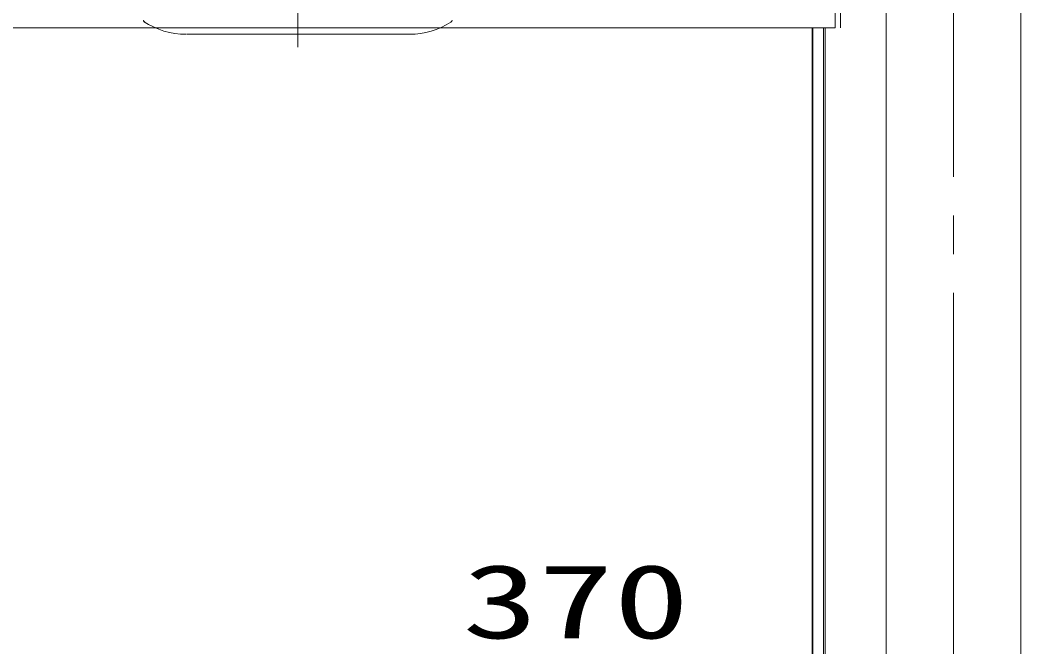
# Model space of a CAD drawing. Units: millimetres on the paper. Extents: x -305 to 305, y -152 to 152.
# Drawn here: x -199.96 to -174.01, y -41.24 to -24.98 of the extents above; entities that cross this region are included whole.
import ezdxf
from ezdxf.enums import TextEntityAlignment as Align

# ---------------------------------------------------------------- set-up
doc = ezdxf.new("R2010")
doc.units = ezdxf.units.MM
doc.linetypes.add('LONG_CHAIN', pattern=[21, 18, -1, 1, -1])
doc.layers.add('0-1_VIEW0001', color=7, linetype='Continuous', lineweight=9)
doc.styles.add('ＭＳ ゴシック', font='')
doc.styles.get('ＭＳ ゴシック').set_extended_font_data('MS Gothic')

msp = doc.modelspace()

# ---------------------------------------------------------------- linework, layer by layer
at = {"layer": '0-1_VIEW0001'}
for p, q in [((-177.508, -11.054), (-177.508, -96.554)), ((-174.008, -11.054), (-174.008, -96.554)), ((-178.825, -24.687), (-178.825, -25.187)), ((-178.691, -24.687), (-178.691, -25.187)), ((-248.358, -25.187), (-178.825, -25.187)), ((-195.639, -25.354), (-189.863, -25.354)), ((-179.425, -25.187), (-179.425, -76.954)), ((-179.401, -25.187), (-179.401, -76.887)), ((-179.125, -25.187), (-179.125, -75.854)), ((-179.085, -25.187), (-179.085, -75.687))]:
    msp.add_line(p, q, dxfattribs=at)
at = {"layer": '0-1_VIEW0001', "linetype": 'LONG_CHAIN'}
for p, q in [((-175.758, -11.054), (-175.758, -106.887)), ((-192.758, -19.206), (-192.758, -25.685))]:
    msp.add_line(p, q, dxfattribs=at)
at = {"layer": '0-1_VIEW0001'}
for centre, radius, start, end in [((-196.691, -24.984), 0.0667, 180.0001, 237.4967), ((-195.652, -23.354), 2, 236.4427, 270), ((-189.863, -23.354), 2, 270, 302.5033), ((-188.825, -24.984), 0.0667, 302.5033, 359.9998), ((-195.548, -25.347), 0.0067, 270, 0), ((-195.368, -25.347), 0.0067, 180, 270), ((-195.248, -25.347), 0.0067, 270, 0), ((-195.068, -25.347), 0.0067, 180, 270), ((-194.948, -25.347), 0.0067, 270, 0), ((-194.768, -25.347), 0.0067, 180, 270), ((-194.648, -25.347), 0.0067, 270, 0), ((-194.468, -25.347), 0.0067, 180, 270), ((-194.348, -25.347), 0.0067, 270, 0), ((-194.168, -25.347), 0.0067, 180, 270), ((-194.048, -25.347), 0.0067, 270, 0), ((-193.868, -25.347), 0.0067, 180, 270), ((-193.748, -25.347), 0.0067, 270, 0), ((-193.568, -25.347), 0.0067, 180, 270), ((-193.448, -25.347), 0.0067, 270, 0), ((-193.268, -25.347), 0.0067, 180, 270), ((-193.148, -25.347), 0.0067, 270, 0), ((-192.968, -25.347), 0.0067, 180, 270), ((-192.848, -25.347), 0.0067, 270, 0), ((-192.668, -25.347), 0.0067, 180, 270), ((-192.548, -25.347), 0.0067, 270, 0), ((-192.368, -25.347), 0.0067, 180, 270), ((-192.248, -25.347), 0.0067, 270, 0), ((-192.068, -25.347), 0.0067, 180, 270), ((-191.948, -25.347), 0.0067, 270, 0), ((-191.768, -25.347), 0.0067, 180, 270), ((-191.648, -25.347), 0.0067, 270, 0), ((-191.468, -25.347), 0.0067, 180, 270), ((-191.348, -25.347), 0.0067, 270, 0), ((-191.168, -25.347), 0.0067, 180, 270), ((-191.048, -25.347), 0.0067, 270, 0), ((-190.868, -25.347), 0.0067, 180, 270), ((-190.748, -25.347), 0.0067, 270, 0), ((-190.568, -25.347), 0.0067, 180, 270), ((-190.448, -25.347), 0.0067, 270, 0), ((-190.268, -25.347), 0.0067, 180, 270), ((-190.148, -25.347), 0.0067, 270, 0), ((-189.968, -25.347), 0.0067, 180, 270)]:
    msp.add_arc(centre, radius, start, end, dxfattribs=at)

# ---------------------------------------------------------------- texts
at = {"layer": '0-1_VIEW0001', "style": 'ＭＳ ゴシック', "width": 1.5}
msp.add_text('370', height=1.921, dxfattribs=at).set_placement((-188.49, -41.594), align=Align.BOTTOM_LEFT)

doc.saveas('drawing.dxf')
